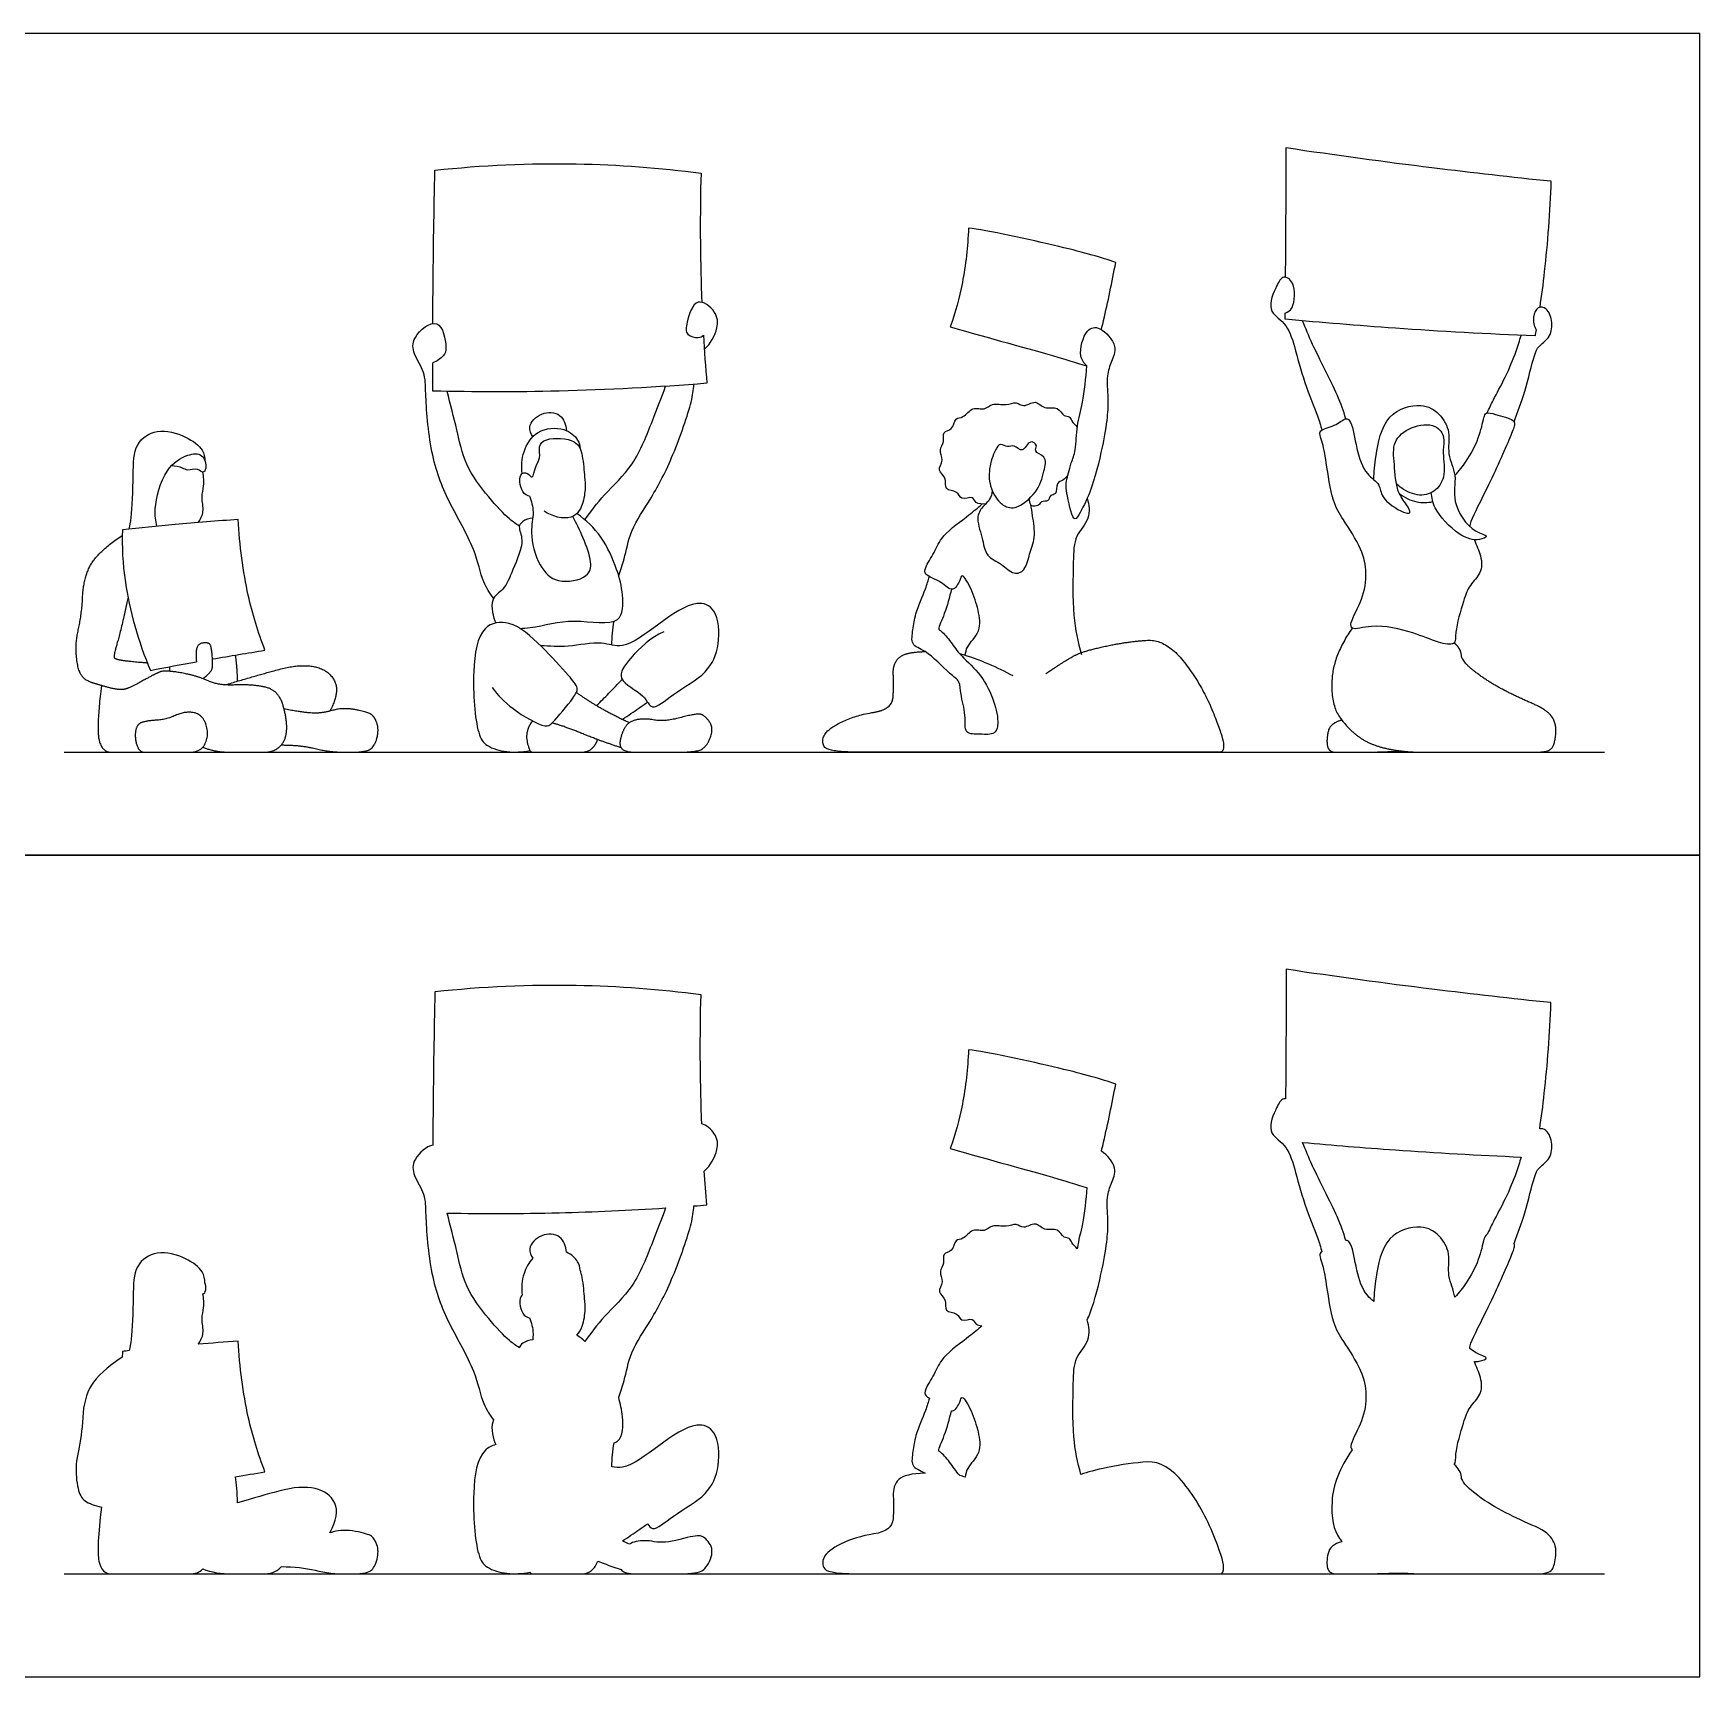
# Model space of a CAD drawing. Header units: millimetres. Extents: x 11.2 to 50.9, y -0.3 to 14.1.
# Drawn here: x 43.83 to 48.776, y 4.306 to 9.183 of the extents above; entities that cross this region are included whole.
import ezdxf

# ---------------------------------------------------------------- set-up
doc = ezdxf.new("R2010")
doc.units = ezdxf.units.MM
for name, color, linetype, true_color in [('AG-DIAGRAM', 7, 'Continuous', 0xfecc66), ('AG-OUTLINE', 7, 'Continuous', 0x8000ff), ('AG-PEOPLE', 7, 'Continuous', 0x66ccff), ('X-VPRT', 6, 'Continuous', 0xff00ff)]:
    doc.layers.add(name, color=color, linetype=linetype, true_color=true_color)

msp = doc.modelspace()

# ---------------------------------------------------------------- linework, layer by layer
at = {"layer": 'AG-DIAGRAM'}
for points in [[(43.9212, 7.0491), (48.4932, 7.0491)], [(43.9212, 4.6107), (48.4932, 4.6107)]]:
    msp.add_lwpolyline(points, dxfattribs=at)
at = {"layer": 'AG-OUTLINE'}
for points, knots in [([(47.5469, 6.0203), (47.5472, 6.0563), (47.5482, 6.1776), (47.5488, 6.3136), (47.5491, 6.4051), (47.6929, 6.3836), (47.9813, 6.3446), (48.2168, 6.3183), (48.3346, 6.3061), (48.3317, 6.2164), (48.3205, 6.0747), (48.3062, 5.9653), (48.3012, 5.9315), (48.3072, 5.933), (48.3261, 5.9282), (48.3422, 5.8851), (48.3316, 5.8385), (48.2959, 5.8164), (48.2835, 5.7866), (48.2578, 5.677), (48.2367, 5.6216), (48.225, 5.5918), (48.2263, 5.5896), (48.2272, 5.5806), (48.2136, 5.5449), (48.1525, 5.4061), (48.0984, 5.3049), (48.0939, 5.2852), (48.0942, 5.2802), (48.0994, 5.2753), (48.1205, 5.2591), (48.1553, 5.2547), (48.1285, 5.2415), (48.1123, 5.2411), (48.1072, 5.2415), (48.1136, 5.226), (48.1307, 5.1854), (48.1302, 5.1427), (48.0909, 5.1064), (48.0749, 5.0595), (48.0493, 4.9734), (48.0521, 4.9413), (48.0473, 4.9356), (48.0606, 4.9244), (48.0677, 4.9123), (48.0696, 4.8863), (48.0828, 4.87), (48.1338, 4.8307), (48.161, 4.8133), (48.2187, 4.7828), (48.2481, 4.7688), (48.3083, 4.7432), (48.328, 4.7299), (48.3468, 4.7018), (48.3508, 4.6852), (48.3476, 4.6467), (48.3438, 4.6326), (48.332, 4.6151), (48.3135, 4.6107), (48.2514, 4.6107), (48.2015, 4.6107), (48.0639, 4.6107), (48.0076, 4.6107), (47.9385, 4.6107), (47.9149, 4.6119), (47.893, 4.6144), (47.8369, 4.6119), (47.7948, 4.6107), (47.7382, 4.6107), (47.7161, 4.6107), (47.6841, 4.6107), (47.6747, 4.6163), (47.6688, 4.6385), (47.6693, 4.6531), (47.6768, 4.6892), (47.6906, 4.7008), (47.7145, 4.7059), (47.7118, 4.7093), (47.7092, 4.7128), (47.6895, 4.7409), (47.6822, 4.7775), (47.6873, 4.8747), (47.7073, 4.9258), (47.7448, 4.9793), (47.7406, 4.982), (47.739, 5.0019), (47.7788, 5.0656), (47.7894, 5.1436), (47.7746, 5.2151), (47.7177, 5.302), (47.6836, 5.3556), (47.6688, 5.469), (47.657, 5.5307), (47.6465, 5.5558), (47.6503, 5.5636), (47.6546, 5.5665), (47.6506, 5.5809), (47.6429, 5.6109), (47.6005, 5.7092), (47.5751, 5.8126), (47.5503, 5.8867), (47.4877, 5.9201), (47.5189, 5.9936), (47.534, 6.0206), (47.5451, 6.0206), (47.5469, 6.0203)], [2.92314, 2.92314, 2.92314, 2.92314, 3.36895, 4.406298, 4.406298, 4.406298, 5.714236, 6.894533, 6.894533, 6.894533, 7.922044, 8.395171, 8.395171, 8.395171, 8.635482, 9.052851, 9.477078, 9.860117, 10.208891, 10.86224, 11.475829, 11.475829, 11.475829, 11.613807, 11.985886, 12.779228, 13.466408, 13.667173, 13.667173, 13.667173, 13.798486, 14.173413, 14.472927, 14.604744, 14.604744, 14.604744, 14.933312, 15.374506, 15.805472, 16.254991, 16.863285, 17.191365, 17.191365, 17.191365, 17.569229, 17.569229, 17.947093, 17.947093, 18.324956, 18.324956, 18.70282, 18.70282, 19.080684, 19.080684, 19.458548, 19.458548, 19.836411, 19.836411, 20.214275, 20.214275, 20.592139, 20.592139, 20.970002, 20.970002, 21.18942, 21.18942, 21.18942, 21.458585, 21.458585, 21.72775, 21.72775, 21.996915, 21.996915, 22.266079, 22.266079, 22.535244, 22.535244, 22.535244, 22.590838, 22.590838, 22.968702, 22.968702, 23.346565, 23.346565, 23.346565, 23.597151, 24.139872, 24.696051, 25.229486, 25.85584, 26.365326, 27.03051, 27.534615, 27.837366, 28.052256, 28.052256, 28.052256, 28.471263, 29.113528, 29.775084, 30.317614, 30.791794, 31.315282, 31.677529, 31.74912, 31.74912, 31.74912, 31.74912]), ([(45.0159, 5.8833), (45.016, 5.9166), (45.017, 6.0607), (45.0194, 6.2204), (45.0221, 6.3381), (45.1611, 6.3532), (45.4413, 6.365), (45.689, 6.3453), (45.8119, 6.329), (45.8084, 6.2092), (45.8095, 6.071), (45.8138, 5.954), (45.8141, 5.9465), (45.8276, 5.9436), (45.86, 5.9145), (45.865, 5.8694), (45.8403, 5.8223), (45.8216, 5.8062), (45.8239, 5.7729), (45.8264, 5.7398), (45.8293, 5.7058), (45.8166, 5.7048), (45.8038, 5.7038), (45.791, 5.7028), (45.7889, 5.6851), (45.7858, 5.6483), (45.7301, 5.4882), (45.6684, 5.3678), (45.6007, 5.2728), (45.5862, 5.1855), (45.5732, 5.1517), (45.5675, 5.135), (45.573, 5.116), (45.5811, 5.0747), (45.5819, 5.0138), (45.5578, 5.0013), (45.5541, 4.9999), (45.5519, 4.988), (45.5486, 4.9638), (45.5474, 4.9407), (45.5474, 4.9291), (45.5577, 4.9271), (45.5955, 4.9222), (45.6861, 4.9926), (45.7934, 5.0666), (45.862, 5.0368), (45.8708, 4.9283), (45.8321, 4.8408), (45.7332, 4.79), (45.6716, 4.7344), (45.658, 4.7526), (45.653, 4.7596), (45.6444, 4.7535), (45.6272, 4.7413), (45.595, 4.7194), (45.5788, 4.7087), (45.5856, 4.7054), (45.5925, 4.7022), (45.5996, 4.699), (45.6052, 4.7026), (45.6118, 4.7053), (45.6358, 4.7104), (45.6536, 4.7102), (45.6923, 4.7025), (45.7177, 4.7048), (45.7805, 4.7214), (45.8006, 4.725), (45.8178, 4.7226), (45.8269, 4.7154), (45.846, 4.6889), (45.847, 4.673), (45.8322, 4.6358), (45.823, 4.6239), (45.8011, 4.6134), (45.7741, 4.6107), (45.731, 4.6107), (45.688, 4.6107), (45.6538, 4.6107), (45.603, 4.6107), (45.5867, 4.6135), (45.5776, 4.6205), (45.5761, 4.6221), (45.5749, 4.624), (45.55, 4.6323), (45.5267, 4.6404), (45.5052, 4.6483), (45.5011, 4.6372), (45.4951, 4.6282), (45.4795, 4.6142), (45.4672, 4.6107), (45.4337, 4.6107), (45.4078, 4.6107), (45.338, 4.6107), (45.3174, 4.6107), (45.3087, 4.6107), (45.3063, 4.6125), (45.3041, 4.6161), (45.2799, 4.6112), (45.2379, 4.6091), (45.1736, 4.6267), (45.1433, 4.6715), (45.1302, 4.849), (45.15, 4.9706), (45.1907, 4.9919), (45.2025, 4.9945), (45.1947, 5.01), (45.1867, 5.0464), (45.1953, 5.0658), (45.1963, 5.0677), (45.1853, 5.0833), (45.1612, 5.1167), (45.1426, 5.2195), (45.0587, 5.3549), (45.0066, 5.4956), (44.9934, 5.6727), (44.9947, 5.7361), (44.9576, 5.7926), (44.9522, 5.8396), (44.9974, 5.8804), (45.0159, 5.8833)], [12.326934, 12.326934, 12.326934, 12.326934, 12.674858, 13.813764, 13.813764, 13.813764, 15.054698, 16.223039, 16.223039, 16.223039, 17.371981, 17.452676, 17.452676, 17.452676, 17.809031, 18.228185, 18.749622, 18.749622, 18.749622, 19.131906, 19.131906, 19.131906, 19.242781, 19.242781, 19.242781, 19.685835, 20.462548, 21.190565, 21.837485, 22.396252, 22.836463, 22.836463, 22.836463, 23.244141, 23.76244, 23.844622, 23.844622, 23.844622, 24.210957, 24.567908, 24.567908, 24.567908, 24.814147, 25.492006, 26.177746, 26.626782, 27.226448, 27.808585, 28.46018, 28.97244, 29.197341, 29.197341, 29.197341, 29.53799, 30.001177, 30.001177, 30.001177, 30.077667, 30.077667, 30.077667, 30.198666, 30.198666, 30.449473, 30.449473, 30.700279, 30.700279, 30.951086, 30.951086, 31.201893, 31.201893, 31.452699, 31.452699, 31.703506, 31.703506, 31.954312, 31.954312, 31.954312, 32.205119, 32.205119, 32.455926, 32.455926, 32.519456, 32.519456, 32.519456, 32.746226, 32.746226, 32.746226, 32.944848, 32.944848, 33.143469, 33.143469, 33.342091, 33.342091, 33.540713, 33.540713, 33.622448, 33.622448, 33.622448, 34.11574, 34.583773, 34.995669, 35.808712, 36.506114, 36.756921, 36.756921, 36.756921, 37.245051, 37.303528, 37.303528, 37.303528, 37.761948, 38.370074, 39.131315, 39.893794, 40.6899, 41.170056, 41.646396, 42.069253, 42.498053, 42.498053, 42.498053, 42.498053]), ([(46.9566, 5.7572), (46.9251, 5.7672), (46.8535, 5.7896), (46.6053, 5.8577), (46.5515, 5.8732), (46.5666, 5.9161), (46.5914, 6.0039), (46.6042, 6.112), (46.6057, 6.1661), (46.658, 6.1609), (46.9093, 6.1056), (46.9988, 6.0796), (47.0427, 6.0643), (47.0321, 6.0067), (47.0173, 5.9363), (47.0026, 5.8741), (47.0004, 5.8652), (47.0177, 5.8551), (47.0504, 5.8142), (47.0294, 5.7701), (47.0145, 5.7279), (47.0206, 5.6622), (47.0185, 5.6031), (47.0036, 5.5148), (46.9793, 5.4146), (46.9612, 5.3711), (46.9584, 5.3646), (46.9636, 5.3456), (46.9697, 5.3019), (46.9182, 5.2526), (46.9172, 5.1731), (46.9127, 5.0166), (46.9298, 4.9422), (46.9396, 4.906), (46.9579, 4.9127), (46.984, 4.9195), (47.061, 4.9356), (47.1007, 4.9411), (47.1737, 4.9453), (47.2095, 4.9242), (47.2796, 4.8359), (47.3081, 4.7871), (47.352, 4.6801), (47.363, 4.6462), (47.363, 4.6178), (47.3597, 4.6107), (47.3467, 4.6107), (47.3174, 4.6107), (47.2133, 4.6107), (47.1156, 4.6107), (46.8288, 4.6107), (46.6988, 4.6107), (46.4657, 4.6107), (46.3712, 4.6107), (46.2262, 4.6107), (46.1864, 4.6157), (46.1719, 4.6357), (46.1712, 4.6471), (46.1828, 4.6728), (46.1998, 4.6862), (46.2562, 4.7141), (46.2884, 4.7238), (46.3609, 4.7351), (46.38, 4.7499), (46.3838, 4.798), (46.3841, 4.8204), (46.3812, 4.8621), (46.3865, 4.8785), (46.4109, 4.9026), (46.437, 4.9089), (46.4771, 4.9096), (46.4611, 4.9197), (46.4327, 4.9262), (46.4419, 4.9779), (46.4464, 5.0211), (46.4792, 5.0959), (46.4861, 5.12), (46.49, 5.1323), (46.4858, 5.1346), (46.4753, 5.1417), (46.4766, 5.1612), (46.507, 5.2056), (46.5255, 5.2567), (46.6095, 5.3145), (46.6329, 5.3365), (46.6457, 5.3474), (46.6393, 5.3476), (46.6248, 5.3511), (46.6204, 5.3735), (46.5812, 5.3561), (46.5754, 5.3885), (46.5307, 5.3867), (46.5447, 5.4259), (46.5096, 5.446), (46.535, 5.4777), (46.5153, 5.5086), (46.5372, 5.5313), (46.5258, 5.564), (46.5606, 5.5654), (46.5644, 5.6054), (46.5924, 5.6014), (46.6161, 5.639), (46.6544, 5.6235), (46.675, 5.65), (46.7179, 5.6373), (46.7474, 5.654), (46.7696, 5.6315), (46.8052, 5.6598), (46.8299, 5.626), (46.8722, 5.6395), (46.8863, 5.6063), (46.9069, 5.6093), (46.911, 5.5932), (46.9226, 5.5816), (46.9286, 5.5758), (46.9287, 5.5766), (46.9319, 5.6015), (46.9472, 5.6493), (46.9545, 5.7212), (46.9566, 5.7572)], [-9.506548, -9.506548, -9.506548, -9.506548, -8.890376, -8.038272, -8.038272, -8.038272, -7.270271, -6.432186, -6.432186, -6.432186, -5.60641, -4.829979, -4.829979, -4.829979, -3.958286, -3.810796, -3.810796, -3.810796, -3.321862, -2.888319, -2.458589, -1.943312, -1.449027, -0.837927, -0.087119, 0.053396, 0.053396, 0.053396, 0.559132, 1.080042, 1.657635, 2.483745, 3.16836, 3.16836, 3.16836, 3.612785, 3.612785, 4.174464, 4.174464, 4.736143, 4.736143, 5.297822, 5.297822, 5.859501, 5.859501, 6.42118, 6.42118, 6.982858, 6.982858, 7.544537, 7.544537, 8.106216, 8.106216, 8.667895, 8.667895, 9.229574, 9.229574, 9.791253, 9.791253, 10.352932, 10.352932, 10.914611, 10.914611, 11.476289, 11.476289, 12.037968, 12.037968, 12.599647, 12.599647, 13.161326, 13.161326, 13.161326, 13.592524, 14.015802, 14.471377, 15.05542, 15.46477, 15.46477, 15.46477, 15.606778, 15.895628, 16.367136, 16.86313, 17.511687, 17.977984, 17.977984, 17.977984, 18.196263, 18.478748, 18.840091, 19.160218, 19.531643, 19.885089, 20.247773, 20.613192, 20.97694, 21.320273, 21.653067, 21.978641, 22.347402, 22.653052, 23.057017, 23.436142, 23.779905, 24.200485, 24.561225, 24.88401, 25.270567, 25.647275, 26.04583, 26.398416, 26.658953, 26.902232, 27.232239, 27.232239, 27.232239, 27.250986, 27.801975, 28.472327, 28.472327, 28.472327, 28.472327]), ([(47.8091, 5.4192), (47.809, 5.4433), (47.8141, 5.4895), (47.8381, 5.6192), (47.9488, 5.6508), (48.0061, 5.6179), (48.0387, 5.5604), (48.0236, 5.4947), (48.0465, 5.4541), (48.0492, 5.4323), (48.0617, 5.4456), (48.0851, 5.4741), (48.1218, 5.5399), (48.1343, 5.6014), (48.1397, 5.6162), (48.1445, 5.6178), (48.1451, 5.6179), (48.1512, 5.6308), (48.1634, 5.6575), (48.2005, 5.7237), (48.232, 5.8001), (48.2416, 5.8322), (48.2459, 5.848), (48.1204, 5.8535), (47.8822, 5.8673), (47.688, 5.8831), (47.5976, 5.8912), (47.6071, 5.8676), (47.6239, 5.8227), (47.704, 5.6703), (47.7181, 5.6246), (47.7262, 5.6006), (47.7317, 5.6011), (47.7461, 5.5884), (47.7558, 5.5098), (47.7781, 5.445), (47.8028, 5.4247), (47.8091, 5.4192)], [0, 0, 0, 0, 0.532129, 1.220739, 1.840013, 2.328584, 2.815519, 3.315397, 3.823998, 3.823998, 3.823998, 4.286511, 4.836611, 5.332299, 5.579047, 5.612277, 5.612277, 5.612277, 6.021154, 6.568655, 7.140217, 7.579558, 7.579558, 7.579558, 8.727485, 9.681568, 9.681568, 9.681568, 10.228724, 11.035066, 11.580358, 11.580358, 11.580358, 11.844683, 12.400823, 12.965011, 13.189679, 13.189679, 13.189679, 13.189679]), ([(45.3128, 5.5474), (45.3073, 5.5559), (45.2944, 5.578), (45.3362, 5.6236), (45.3994, 5.6194), (45.4109, 5.5819), (45.4125, 5.5656), (45.4279, 5.5589), (45.4491, 5.5385), (45.4522, 5.5208), (45.453, 5.512), (45.4559, 5.5055), (45.4622, 5.4793), (45.4663, 5.4277), (45.4692, 5.3963), (45.4639, 5.3516), (45.4507, 5.3263), (45.4437, 5.3192), (45.4519, 5.3133), (45.4598, 5.3071), (45.4674, 5.3006), (45.486, 5.3258), (45.5227, 5.378), (45.617, 5.4611), (45.6671, 5.5953), (45.6947, 5.6624), (45.7066, 5.6969), (45.5997, 5.69), (45.3705, 5.6799), (45.1685, 5.6797), (45.0587, 5.6818), (45.0674, 5.6435), (45.0886, 5.568), (45.1094, 5.4628), (45.1777, 5.3696), (45.2412, 5.3025), (45.2628, 5.2886), (45.2728, 5.282), (45.274, 5.2873), (45.2834, 5.2975), (45.302, 5.3054), (45.3123, 5.3056), (45.313, 5.3118), (45.3148, 5.3343), (45.3084, 5.3558), (45.303, 5.3712), (45.2973, 5.372), (45.2804, 5.3763), (45.2689, 5.4255), (45.2793, 5.437), (45.281, 5.4381), (45.278, 5.4595), (45.2809, 5.4976), (45.3004, 5.5349), (45.3128, 5.5474)], [0, 0, 0, 0, 0.333814, 0.771595, 1.214641, 1.638982, 1.638982, 1.638982, 2.01336, 2.325329, 2.325329, 2.325329, 2.512347, 2.991178, 3.336902, 3.768524, 4.021827, 4.021827, 4.021827, 4.204892, 4.204892, 4.204892, 4.791925, 5.466016, 6.185552, 6.819429, 6.819429, 6.819429, 7.736131, 8.774855, 8.774855, 8.774855, 9.432266, 10.056585, 10.711576, 11.286158, 11.650069, 11.650069, 11.650069, 11.877545, 12.215519, 12.215519, 12.215519, 12.366499, 12.789561, 12.789561, 12.789561, 13.007516, 13.457531, 13.531699, 13.531699, 13.531699, 14.018839, 14.389632, 14.389632, 14.389632, 14.389632]), ([(44.1148, 5.2734), (44.117, 5.2847), (44.1223, 5.3077), (44.1276, 5.434), (44.1264, 5.5271), (44.1975, 5.5742), (44.2827, 5.5517), (44.3361, 5.5111), (44.3389, 5.4859), (44.3395, 5.4749), (44.3418, 5.468), (44.3435, 5.4516), (44.3375, 5.442), (44.3337, 5.4418), (44.3357, 5.4285), (44.3382, 5.4011), (44.3274, 5.3682), (44.3389, 5.3247), (44.3264, 5.3024), (44.3197, 5.2924), (44.359, 5.2957), (44.3992, 5.2988), (44.4384, 5.3016), (44.4415, 5.2262), (44.4628, 5.0761), (44.4973, 4.9668), (44.5176, 4.9135), (44.4882, 4.9089), (44.4593, 4.9042), (44.4301, 4.8993), (44.4336, 4.8786), (44.4357, 4.8528), (44.4365, 4.8219), (44.4833, 4.8357), (44.524, 4.8472), (44.6025, 4.8683), (44.6385, 4.8708), (44.6951, 4.8576), (44.7144, 4.8432), (44.7349, 4.7986), (44.7301, 4.7693), (44.7103, 4.7328), (44.7137, 4.7336), (44.717, 4.7346), (44.7397, 4.7411), (44.7616, 4.7416), (44.8109, 4.7325), (44.8266, 4.7277), (44.8404, 4.7174), (44.8459, 4.7089), (44.8541, 4.6848), (44.8543, 4.6707), (44.8466, 4.6381), (44.8403, 4.6267), (44.8224, 4.6139), (44.8, 4.6107), (44.7284, 4.6107), (44.696, 4.6144), (44.6379, 4.6289), (44.6043, 4.6325), (44.5662, 4.6324), (44.5653, 4.6314), (44.5645, 4.6305), (44.5514, 4.617), (44.5333, 4.6107), (44.4851, 4.6107), (44.4559, 4.6107), (44.3875, 4.6107), (44.358, 4.6158), (44.3331, 4.6258), (44.324, 4.6158), (44.3104, 4.6107), (44.2922, 4.6107), (44.2676, 4.6107), (44.2424, 4.6107), (44.1911, 4.6107), (44.1725, 4.6107), (44.1601, 4.6107), (44.1594, 4.6107), (44.1587, 4.6108), (44.1156, 4.6107), (44.0839, 4.6107), (44.0429, 4.6107), (44.03, 4.6235), (44.0198, 4.6746), (44.0223, 4.7278), (44.0324, 4.8087), (44.0226, 4.8115), (44.0133, 4.8144), (43.9882, 4.8225), (43.977, 4.831), (43.9644, 4.8545), (43.9601, 4.8728), (43.9556, 4.9224), (43.9577, 4.9487), (43.9705, 5.0044), (43.9747, 5.0373), (43.9786, 5.1134), (43.9873, 5.1451), (44.0182, 5.1961), (44.0487, 5.224), (44.0942, 5.2545), (44.0943, 5.26), (44.0944, 5.2656), (44.0945, 5.2713), (44.1013, 5.272), (44.1081, 5.2727), (44.1148, 5.2734)], [0, 0, 0, 0, 0.403521, 1.171838, 1.83319, 2.407394, 3.043364, 3.589444, 3.98413, 3.98413, 3.98413, 4.207976, 4.469343, 4.469343, 4.469343, 4.905823, 5.308029, 5.755073, 6.167068, 6.167068, 6.167068, 6.759005, 6.759005, 6.759005, 7.792955, 8.692796, 8.692796, 8.692796, 9.171935, 9.171935, 9.171935, 9.539933, 9.539933, 9.539933, 9.969071, 9.969071, 10.509311, 10.509311, 11.049552, 11.049552, 11.589793, 11.589793, 11.589793, 11.644921, 11.644921, 11.954678, 11.954678, 12.264435, 12.264435, 12.574192, 12.574192, 12.883949, 12.883949, 13.193706, 13.193706, 13.503463, 13.503463, 13.81322, 13.81322, 14.122977, 14.122977, 14.122977, 14.149953, 14.149953, 14.506932, 14.506932, 14.863912, 14.863912, 15.220891, 15.220891, 15.220891, 15.434276, 15.434276, 15.434276, 15.722342, 15.722342, 16.010408, 16.010408, 16.028379, 16.028379, 16.028379, 16.538075, 16.538075, 17.056176, 17.056176, 17.574276, 17.574276, 17.574276, 17.77069, 17.77069, 18.127669, 18.127669, 18.484648, 18.484648, 18.841628, 18.841628, 19.198607, 19.198607, 19.555586, 19.555586, 19.912566, 19.912566, 19.912566, 20.006115, 20.006115, 20.006115, 20.118508, 20.118508, 20.118508, 20.118508]), ([(46.5556, 5.0949), (46.5493, 5.0704), (46.5387, 5.0273), (46.5133, 4.9759), (46.524, 4.9724), (46.5536, 4.941), (46.5678, 4.9167), (46.5798, 4.9031), (46.5852, 4.9015), (46.5907, 4.8999), (46.5961, 4.8981), (46.5977, 4.9069), (46.5992, 4.9264), (46.6462, 4.9696), (46.6348, 5.0345), (46.6184, 5.0891), (46.5864, 5.1458), (46.5809, 5.119), (46.5664, 5.0951), (46.5565, 5.0948), (46.5556, 5.0949)], [0, 0, 0, 0, 0.573028, 1.029625, 1.20062, 1.61644, 2.080393, 2.080393, 2.080393, 2.197081, 2.197081, 2.197081, 2.538093, 3.036033, 3.547998, 4.081719, 4.534689, 4.79394, 5.175245, 5.214036, 5.214036, 5.214036, 5.214036])]:
    msp.add_open_spline(points, degree=3, knots=knots, dxfattribs=at)
at = {"layer": 'AG-PEOPLE'}
for points, knots in [([(47.5469, 8.4587), (47.5472, 8.4947), (47.5482, 8.616), (47.5488, 8.752), (47.5491, 8.8435), (47.6929, 8.822), (47.9813, 8.783), (48.2168, 8.7567), (48.3346, 8.7445), (48.3317, 8.6548), (48.3205, 8.5131), (48.3062, 8.4037), (48.3012, 8.3699)], [2.92314, 2.92314, 2.92314, 2.92314, 3.36895, 4.406298, 4.406298, 4.406298, 5.714236, 6.894533, 6.894533, 6.894533, 7.922044, 8.395171, 8.395171, 8.395171, 8.395171]), ([(45.0159, 8.3217), (45.016, 8.355), (45.017, 8.4991), (45.0194, 8.6588), (45.0221, 8.7765), (45.1611, 8.7916), (45.4413, 8.8034), (45.689, 8.7837), (45.8119, 8.7674), (45.8084, 8.6476), (45.8095, 8.5094), (45.8138, 8.3924), (45.8141, 8.3849)], [12.326934, 12.326934, 12.326934, 12.326934, 12.674858, 13.813764, 13.813764, 13.813764, 15.054698, 16.223039, 16.223039, 16.223039, 17.371981, 17.452676, 17.452676, 17.452676, 17.452676]), ([(47.0004, 8.3036), (47.0026, 8.3125), (47.0173, 8.3747), (47.0321, 8.4451), (47.0427, 8.5027), (46.9988, 8.518), (46.9093, 8.544), (46.658, 8.5993), (46.6057, 8.6045), (46.6042, 8.5504), (46.5914, 8.4423), (46.5666, 8.3545), (46.5515, 8.3116), (46.6053, 8.2961), (46.8535, 8.228), (46.9251, 8.2056), (46.9566, 8.1956)], [3.810796, 3.810796, 3.810796, 3.810796, 3.958286, 4.829979, 4.829979, 4.829979, 5.60641, 6.432186, 6.432186, 6.432186, 7.270271, 8.038272, 8.038272, 8.038272, 8.890376, 9.506548, 9.506548, 9.506548, 9.506548]), ([(47.546, 8.3518), (47.5536, 8.3561), (47.5732, 8.3634), (47.5779, 8.4445), (47.5384, 8.4668), (47.5189, 8.432), (47.4877, 8.3585), (47.5503, 8.3251), (47.5751, 8.251), (47.6005, 8.1476), (47.6429, 8.0493), (47.6506, 8.0193), (47.6546, 8.0049)], [0, 0, 0, 0, 0.320826, 0.85285, 1.202649, 1.564896, 2.088384, 2.562564, 3.105094, 3.76665, 4.408915, 4.827922, 4.827922, 4.827922, 4.827922]), ([(45.8216, 8.2446), (45.8403, 8.2607), (45.865, 8.3078), (45.8597, 8.3562), (45.796, 8.408), (45.7686, 8.3256), (45.7648, 8.286), (45.8043, 8.2765), (45.8143, 8.2834), (45.8189, 8.2867)], [0, 0, 0, 0, 0.521437, 0.94059, 1.392898, 1.889725, 2.255793, 2.59654, 2.846972, 2.846972, 2.846972, 2.846972]), ([(48.225, 8.0302), (48.2367, 8.06), (48.2578, 8.1154), (48.2835, 8.225), (48.2959, 8.2548), (48.3316, 8.2769), (48.3422, 8.3235), (48.3252, 8.369), (48.2932, 8.3736), (48.2787, 8.3392), (48.2844, 8.3137), (48.2905, 8.3024)], [0, 0, 0, 0, 0.613589, 1.266938, 1.615712, 1.998751, 2.422978, 2.840347, 3.14165, 3.491816, 3.880655, 3.880655, 3.880655, 3.880655]), ([(45.1963, 7.5061), (45.1853, 7.5217), (45.1612, 7.5551), (45.1426, 7.6579), (45.0587, 7.7933), (45.0066, 7.934), (44.9934, 8.1111), (44.9947, 8.1745), (44.9576, 8.231), (44.9518, 8.2814), (45.0392, 8.3539), (45.0585, 8.2491), (45.0502, 8.2255), (45.0277, 8.2085), (45.0157, 8.2051)], [0, 0, 0, 0, 0.45842, 1.066546, 1.827788, 2.590266, 3.386372, 3.866528, 4.342868, 4.765726, 5.290878, 5.812029, 6.128613, 6.499001, 6.499001, 6.499001, 6.499001]), ([(46.8968, 7.854), (46.8953, 7.8471), (46.8931, 7.8362), (46.9169, 7.7258), (46.9375, 7.7613), (46.9724, 7.825), (47.0036, 7.9532), (47.0185, 8.0415), (47.0206, 8.1006), (47.0145, 8.1663), (47.0294, 8.2085), (47.0511, 8.2541), (46.9995, 8.3151), (46.9507, 8.3077), (46.9305, 8.2225), (46.949, 8.2044), (46.9566, 8.1956), (46.9545, 8.1596), (46.9472, 8.0877), (46.9256, 8.0199), (46.9262, 7.9469), (46.9101, 7.9075), (46.9019, 7.8779), (46.8983, 7.861), (46.8968, 7.854)], [2.664064, 2.664064, 2.664064, 2.664064, 3.066992, 3.46992, 3.738826, 4.299362, 5.050171, 5.66127, 6.155555, 6.670833, 7.100563, 7.534106, 8.066908, 8.461548, 9.021965, 9.402343, 9.402343, 9.402343, 10.072695, 10.623684, 11.161761, 11.581587, 11.984515, 12.387443, 12.387443, 12.387443, 12.387443]), ([(48.2905, 8.3024), (48.2895, 8.2965), (48.2885, 8.2906), (48.2874, 8.2846), (48.1493, 8.2902), (47.8733, 8.3059), (47.6549, 8.3242), (47.5458, 8.3344), (47.5459, 8.3402), (47.5459, 8.346), (47.546, 8.3518)], [8.710463, 8.710463, 8.710463, 8.710463, 8.792465, 8.792465, 8.792465, 10.067453, 11.202536, 11.202536, 11.202536, 11.273741, 11.273741, 11.273741, 11.273741]), ([(47.7262, 8.039), (47.7181, 8.063), (47.704, 8.1087), (47.6239, 8.2611), (47.6071, 8.306), (47.5976, 8.3296)], [0, 0, 0, 0, 0.545293, 1.351635, 1.89879, 1.89879, 1.89879, 1.89879]), ([(45.8189, 8.2867), (45.8217, 8.2389), (45.8252, 8.1926), (45.8293, 8.1442), (45.6834, 8.1324), (45.3908, 8.1175), (45.1408, 8.1181), (45.0159, 8.1211), (45.0157, 8.1493), (45.0157, 8.1773), (45.0157, 8.2051)], [8.635536, 8.635536, 8.635536, 8.635536, 9.178437, 9.178437, 9.178437, 10.448277, 11.621545, 11.621545, 11.621545, 11.916809, 11.916809, 11.916809, 11.916809]), ([(48.1451, 8.0563), (48.1512, 8.0692), (48.1634, 8.0959), (48.2005, 8.1621), (48.232, 8.2385), (48.2416, 8.2706), (48.2459, 8.2864)], [0, 0, 0, 0, 0.408877, 0.956378, 1.527941, 1.967281, 1.967281, 1.967281, 1.967281]), ([(45.2728, 7.7204), (45.2628, 7.727), (45.2412, 7.7409), (45.1777, 7.808), (45.1094, 7.9012), (45.0886, 8.0064), (45.0674, 8.0819), (45.0587, 8.1202)], [0, 0, 0, 0, 0.363911, 0.938492, 1.593484, 2.217803, 2.875214, 2.875214, 2.875214, 2.875214]), ([(45.4674, 7.739), (45.486, 7.7642), (45.5227, 7.8164), (45.617, 7.8995), (45.6671, 8.0337), (45.6947, 8.1008), (45.7066, 8.1353)], [0, 0, 0, 0, 0.587034, 1.261125, 1.98066, 2.614537, 2.614537, 2.614537, 2.614537]), ([(45.5675, 7.5734), (45.5732, 7.5901), (45.5862, 7.6239), (45.6007, 7.7112), (45.6684, 7.8062), (45.7301, 7.9266), (45.7858, 8.0867), (45.7889, 8.1235), (45.791, 8.1412)], [0, 0, 0, 0, 0.440211, 0.998978, 1.645898, 2.373915, 3.150628, 3.593682, 3.593682, 3.593682, 3.593682]), ([(46.6573, 7.7865), (46.6479, 7.7849), (46.6255, 7.786), (46.6204, 7.8119), (46.5812, 7.7945), (46.5754, 7.8269), (46.5307, 7.8251), (46.5447, 7.8643), (46.5096, 7.8844), (46.535, 7.9161), (46.5153, 7.947), (46.5372, 7.9697), (46.5258, 8.0024), (46.5606, 8.0038), (46.5644, 8.0438), (46.5924, 8.0398), (46.6161, 8.0774), (46.6544, 8.0619), (46.675, 8.0884), (46.7179, 8.0757), (46.7474, 8.0924), (46.7696, 8.0699), (46.8052, 8.0982), (46.8299, 8.0644), (46.8722, 8.0779), (46.8863, 8.0447), (46.9069, 8.0477), (46.911, 8.0316), (46.9226, 8.02), (46.9286, 8.0142)], [0, 0, 0, 0, 0.352317, 0.634801, 0.996145, 1.316272, 1.687696, 2.041143, 2.403827, 2.769246, 3.132994, 3.476327, 3.809121, 4.134695, 4.503456, 4.809106, 5.213071, 5.592196, 5.935959, 6.356539, 6.717279, 7.040064, 7.426621, 7.803329, 8.201884, 8.55447, 8.815007, 9.058286, 9.388293, 9.388293, 9.388293, 9.388293]), ([(47.8091, 7.8576), (47.809, 7.8817), (47.8141, 7.9279), (47.8381, 8.0576), (47.9488, 8.0892), (48.0061, 8.0563), (48.0387, 7.9988), (48.0236, 7.9331), (48.059, 7.8704), (48.0357, 7.7929), (48.0983, 7.7002), (48.1553, 7.6931), (48.1165, 7.674), (48.0571, 7.6908), (47.9841, 7.7714), (47.9812, 7.8043), (47.9795, 7.8199)], [0, 0, 0, 0, 0.532129, 1.220739, 1.840013, 2.328584, 2.815519, 3.315397, 3.823998, 4.372845, 5.01804, 5.392967, 5.692481, 6.187604, 6.826916, 7.256506, 7.256506, 7.256506, 7.256506]), ([(45.281, 7.8765), (45.278, 7.8979), (45.2813, 7.9422), (45.3211, 8.0085), (45.4066, 8.0167), (45.4488, 7.9784), (45.4522, 7.9592), (45.453, 7.9504)], [0, 0, 0, 0, 0.48714, 0.997297, 1.528925, 1.962198, 2.274167, 2.274167, 2.274167, 2.274167]), ([(45.3128, 7.9858), (45.3073, 7.9943), (45.2944, 8.0164), (45.3362, 8.062), (45.3994, 8.0578), (45.4109, 8.0203), (45.4125, 8.004)], [0, 0, 0, 0, 0.333814, 0.771595, 1.214641, 1.638982, 1.638982, 1.638982, 1.638982]), ([(48.1072, 7.6799), (48.1136, 7.6644), (48.1307, 7.6238), (48.1302, 7.5811), (48.0909, 7.5448), (48.0749, 7.4979), (48.0486, 7.4096), (48.0539, 7.3634), (47.994, 7.3759), (47.9258, 7.4061), (47.8089, 7.4331), (47.7418, 7.4081), (47.7386, 7.4396), (47.7788, 7.504), (47.7894, 7.582), (47.7746, 7.6535), (47.7177, 7.7404), (47.6836, 7.794), (47.6688, 7.9074), (47.657, 7.9691), (47.6465, 7.9942), (47.6534, 8.0085), (47.6988, 8.0181), (47.7254, 8.0451), (47.7461, 8.0268), (47.7558, 7.9482), (47.7816, 7.8734), (47.83, 7.846), (47.8274, 7.8028), (47.8917, 7.7605), (47.9226, 7.7555), (47.9046, 7.7881), (47.8748, 7.8225), (47.8708, 7.9035), (47.8621, 7.9728), (47.9177, 8.0176), (47.9929, 8.0276), (48.0221, 7.9828), (48.0103, 7.9455), (48.0243, 7.8729), (47.9963, 7.8234), (47.9446, 7.8054), (47.897, 7.8266), (47.8803, 7.8417), (47.8758, 7.8466)], [5.167869, 5.167869, 5.167869, 5.167869, 5.496437, 5.937631, 6.368597, 6.818116, 7.42641, 7.790095, 8.207422, 8.773042, 9.468612, 9.94233, 10.206555, 10.749276, 11.305454, 11.838889, 12.465243, 12.974729, 13.639913, 14.144018, 14.44677, 14.661659, 15.085232, 15.448875, 15.7132, 16.269339, 16.833528, 17.265725, 17.648507, 18.191455, 18.466337, 18.781176, 19.212427, 19.772054, 20.281029, 20.782314, 21.302974, 21.709384, 22.093899, 22.623404, 23.076303, 23.516735, 23.988997, 24.194682, 24.194682, 24.194682, 24.194682]), ([(48.0492, 7.8707), (48.0617, 7.884), (48.0851, 7.9125), (48.1218, 7.9783), (48.1343, 8.0398), (48.1417, 8.0602), (48.1709, 8.0512), (48.2241, 8.0381), (48.228, 8.0212), (48.2136, 7.9833), (48.1525, 7.8445), (48.0984, 7.7433), (48.0939, 7.7236), (48.0942, 7.7186)], [0, 0, 0, 0, 0.462514, 1.012614, 1.508301, 1.755049, 2.082545, 2.542844, 2.762045, 3.134124, 3.927466, 4.614647, 4.815411, 4.815411, 4.815411, 4.815411]), ([(44.1148, 7.7118), (44.117, 7.7231), (44.1223, 7.7461), (44.1276, 7.8724), (44.1264, 7.9655), (44.1975, 8.0126), (44.2827, 7.9901), (44.3361, 7.9495), (44.3389, 7.9243), (44.3395, 7.9133)], [0, 0, 0, 0, 0.403521, 1.171838, 1.83319, 2.407394, 3.043364, 3.589444, 3.98413, 3.98413, 3.98413, 3.98413]), ([(45.303, 7.8096), (45.2973, 7.8104), (45.2804, 7.8147), (45.2657, 7.8774), (45.2985, 7.8818), (45.313, 7.8547), (45.3196, 7.9012), (45.3374, 7.921), (45.3276, 7.9582), (45.3523, 7.9844), (45.4449, 7.9805), (45.4613, 7.9296), (45.4663, 7.8661), (45.4692, 7.8347), (45.463, 7.7824), (45.4307, 7.7327), (45.3683, 7.7491), (45.346, 7.7648)], [0.078469, 0.078469, 0.078469, 0.078469, 0.296424, 0.746439, 1.022876, 1.273924, 1.618764, 1.945193, 2.290732, 2.622769, 3.169011, 3.588287, 4.067119, 4.412842, 4.844464, 5.2734, 5.82147, 5.82147, 5.82147, 5.82147]), ([(46.8292, 7.9252), (46.8372, 7.9154), (46.8293, 7.8791), (46.8119, 7.8199), (46.7466, 7.7662), (46.7012, 7.7821), (46.6684, 7.8319), (46.6644, 7.89), (46.683, 7.9437), (46.7001, 7.9695), (46.7221, 7.9508), (46.7419, 7.9653), (46.7679, 7.9321), (46.7853, 7.9808), (46.8138, 7.9597), (46.7969, 7.9399), (46.8225, 7.9335), (46.8292, 7.9252)], [0, 0, 0, 0, 0.427662, 0.960474, 1.53402, 1.952094, 2.443918, 2.945993, 3.446361, 3.76329, 4.066493, 4.358069, 4.697727, 5.078223, 5.377248, 5.639416, 5.999501, 5.999501, 5.999501, 5.999501]), ([(44.197, 7.72), (44.1934, 7.7369), (44.1861, 7.7708), (44.2171, 7.8926), (44.2835, 7.9335), (44.3347, 7.9387), (44.346, 7.8938), (44.3338, 7.8745), (44.3179, 7.8944), (44.2874, 7.8827), (44.2739, 7.8948), (44.251, 7.8981), (44.2398, 7.8995)], [0, 0, 0, 0, 0.494812, 1.243545, 1.843199, 2.283531, 2.709168, 2.974816, 3.269195, 3.636704, 3.918628, 4.317754, 4.317754, 4.317754, 4.317754]), ([(44.3197, 7.7308), (44.3264, 7.7408), (44.3389, 7.7631), (44.3274, 7.8066), (44.3382, 7.8395), (44.3357, 7.8669), (44.3337, 7.8802)], [0, 0, 0, 0, 0.411994, 0.859039, 1.261245, 1.697725, 1.697725, 1.697725, 1.697725]), ([(46.9007, 7.8716), (46.8963, 7.8662), (46.8878, 7.8547), (46.8647, 7.8508), (46.8697, 7.8118), (46.8463, 7.8149), (46.8453, 7.7913), (46.82, 7.7966), (46.8167, 7.7808), (46.7997, 7.779), (46.7894, 7.7812), (46.786, 7.7964), (46.7874, 7.8029)], [0, 0, 0, 0, 0.29949, 0.587222, 0.945256, 1.201744, 1.46981, 1.756846, 1.989398, 2.244129, 2.445747, 2.740257, 2.740257, 2.740257, 2.740257]), ([(46.6765, 7.8252), (46.6754, 7.8164), (46.6701, 7.7981), (46.6506, 7.7809), (46.6249, 7.7481), (46.6483, 7.6878), (46.6551, 7.6289), (46.7051, 7.6105), (46.7376, 7.5737), (46.7772, 7.5882), (46.7854, 7.6396), (46.8068, 7.6847), (46.7959, 7.7509), (46.7927, 7.7732), (46.7904, 7.7844)], [0, 0, 0, 0, 0.339865, 0.673452, 1.070751, 1.589472, 2.080616, 2.540288, 2.982929, 3.350317, 3.807307, 4.280267, 4.805697, 5.191302, 5.191302, 5.191302, 5.191302]), ([(47.8845, 7.817), (47.8996, 7.8052), (47.9355, 7.7881), (47.9683, 7.7898), (47.9838, 7.7929)], [0, 0, 0, 0, 0.4740415, 0.9052991, 0.9052991, 0.9052991, 0.9052991]), ([(45.303, 7.8096), (45.3084, 7.7942), (45.3185, 7.7606), (45.3015, 7.7004), (45.3278, 7.602), (45.382, 7.5462), (45.4788, 7.5643), (45.49, 7.6158), (45.4617, 7.6867), (45.4431, 7.7283), (45.4316, 7.7489)], [0, 0, 0, 0, 0.423062, 0.896892, 1.498284, 2.013504, 2.563154, 2.959968, 3.482746, 3.992963, 3.992963, 3.992963, 3.992963]), ([(46.5961, 7.3365), (46.5977, 7.3453), (46.5992, 7.3648), (46.6462, 7.408), (46.6348, 7.4729), (46.6184, 7.5275), (46.5864, 7.5842), (46.5809, 7.5574), (46.5584, 7.5203), (46.5262, 7.5582), (46.4748, 7.5731), (46.4766, 7.5996), (46.507, 7.644), (46.5255, 7.6951), (46.6095, 7.7529), (46.6329, 7.7749), (46.6457, 7.7858)], [0, 0, 0, 0, 0.341011, 0.838952, 1.350917, 1.884638, 2.337608, 2.596859, 2.978164, 3.392688, 3.859103, 4.147953, 4.619461, 5.115455, 5.764012, 6.230309, 6.230309, 6.230309, 6.230309]), ([(46.9584, 7.803), (46.9636, 7.784), (46.9697, 7.7403), (46.9182, 7.691), (46.9172, 7.6115), (46.9126, 7.4525), (46.9306, 7.3774), (46.9411, 7.3391)], [0, 0, 0, 0, 0.505736, 1.026647, 1.604239, 2.430349, 3.147887, 3.147887, 3.147887, 3.147887]), ([(44.3619, 7.3261), (44.4149, 7.3353), (44.4656, 7.3437), (44.5176, 7.3519), (44.4973, 7.4052), (44.4628, 7.5145), (44.4415, 7.6646), (44.4384, 7.74), (44.376, 7.7356), (44.2513, 7.7255), (44.1468, 7.7152), (44.0945, 7.7097), (44.0934, 7.6574), (44.0956, 7.5523), (44.1415, 7.3751), (44.1779, 7.2923), (44.2232, 7.3011), (44.2693, 7.3097), (44.3144, 7.3178)], [4.754675, 4.754675, 4.754675, 4.754675, 5.603622, 5.603622, 5.603622, 6.503463, 7.537413, 7.537413, 7.537413, 8.479459, 9.342554, 9.342554, 9.342554, 10.203317, 11.335885, 11.335885, 11.335885, 12.041828, 12.041828, 12.041828, 12.041828]), ([(45.3123, 7.744), (45.302, 7.7438), (45.2822, 7.7354), (45.2669, 7.7174), (45.2909, 7.6757), (45.2527, 7.5917), (45.23, 7.5299), (45.1816, 7.5079), (45.1947, 7.4484), (45.2025, 7.4329)], [0, 0, 0, 0, 0.337974, 0.601217, 0.983777, 1.56141, 2.05314, 2.45864, 2.94677, 2.94677, 2.94677, 2.94677]), ([(45.2744, 7.4168), (45.2842, 7.4173), (45.3363, 7.4216), (45.428, 7.4516), (45.5824, 7.4159), (45.581, 7.521), (45.5645, 7.5921), (45.52, 7.6924), (45.4708, 7.7381), (45.4437, 7.7576)], [3.626567, 3.626567, 3.626567, 3.626567, 3.79889, 4.499103, 5.182412, 5.700712, 6.238175, 6.861962, 7.468442, 7.468442, 7.468442, 7.468442]), ([(46.5556, 7.5333), (46.5493, 7.5088), (46.5387, 7.4657), (46.5133, 7.4143), (46.524, 7.4108), (46.5536, 7.3794), (46.5773, 7.3389), (46.6403, 7.2871), (46.6795, 7.2122), (46.6968, 7.1441), (46.6874, 7.0987), (46.6407, 7.1042), (46.5903, 7.1009), (46.6001, 7.162), (46.5809, 7.2191), (46.5823, 7.2612), (46.5465, 7.2827), (46.4826, 7.3533), (46.4327, 7.3646), (46.4419, 7.4163), (46.4464, 7.4595), (46.4792, 7.5343), (46.4861, 7.5584), (46.49, 7.5707)], [0, 0, 0, 0, 0.573028, 1.029625, 1.20062, 1.61644, 2.080393, 2.66595, 3.276549, 3.829406, 4.219965, 4.646013, 5.060731, 5.520246, 6.046143, 6.444093, 6.853032, 7.498233, 7.929431, 8.352709, 8.808285, 9.392327, 9.801677, 9.801677, 9.801677, 9.801677]), ([(45.7011, 7.4062), (45.663, 7.39), (45.6058, 7.336), (45.5519, 7.2626), (45.6459, 7.2237), (45.664, 7.1659), (45.7332, 7.2284), (45.8321, 7.2792), (45.8708, 7.3667), (45.862, 7.4752), (45.7934, 7.505), (45.6861, 7.431), (45.5823, 7.3503), (45.5172, 7.3816), (45.4162, 7.3596), (45.3634, 7.3637), (45.3363, 7.3652)], [0, 0, 0, 0, 0.675706, 1.168739, 1.718423, 2.113964, 2.626224, 3.277819, 3.859956, 4.459622, 4.908657, 5.594398, 6.272257, 6.752472, 7.355004, 7.90231, 7.90231, 7.90231, 7.90231]), ([(45.1919, 7.2415), (45.2097, 7.2181), (45.2448, 7.1785), (45.3487, 7.1191), (45.3724, 7.136), (45.4325, 7.2087), (45.451, 7.2398), (45.4146, 7.2817), (45.3403, 7.3646), (45.2499, 7.4449), (45.153, 7.4272), (45.1302, 7.2874), (45.1433, 7.1099), (45.1736, 7.0651), (45.2379, 7.0475), (45.2799, 7.0496), (45.3041, 7.0545)], [0, 0, 0, 0, 0.569289, 1.197217, 1.500606, 2.087581, 2.429698, 2.840442, 3.496492, 4.15518, 4.670679, 5.368081, 6.181123, 6.59302, 7.061052, 7.554344, 7.554344, 7.554344, 7.554344]), ([(45.5474, 7.3675), (45.5474, 7.3791), (45.5486, 7.4022), (45.5519, 7.4264), (45.5541, 7.4383)], [0, 0, 0, 0, 0.356951, 0.7232853, 0.7232853, 0.7232853, 0.7232853]), ([(46.7382, 7.2756), (46.7148, 7.2884), (46.6666, 7.312), (46.6091, 7.3329), (46.5798, 7.3415)], [0, 0, 0, 0, 0.589349, 1.218542, 1.218542, 1.218542, 1.218542]), ([(45.5019, 7.1878), (45.5143, 7.1999), (45.5388, 7.2243), (45.5649, 7.2517), (45.5778, 7.2655)], [0, 0, 0, 0, 0.4367093, 0.8929692, 0.8929692, 0.8929692, 0.8929692]), ([(45.5788, 7.1471), (45.595, 7.1578), (45.6272, 7.1797), (45.6444, 7.1919), (45.653, 7.198)], [0, 0, 0, 0, 0.4631873, 0.8038361, 0.8038361, 0.8038361, 0.8038361])]:
    msp.add_open_spline(points, degree=3, knots=knots, dxfattribs=at)
for points in [[(44.3331, 7.0642), (44.3704, 7.0491), (44.473, 7.0491), (44.5454, 7.0491), (44.5817, 7.0867), (44.5828, 7.1523), (44.5568, 7.2339), (44.4794, 7.251), (44.3793, 7.2467), (44.3176, 7.2759), (44.2221, 7.2934), (44.1922, 7.2824), (44.117, 7.24), (44.0863, 7.2328), (44.0286, 7.2478), (43.9801, 7.2635), (43.9613, 7.2988), (43.9545, 7.3732), (43.9738, 7.4567), (43.9796, 7.5708), (44.0259, 7.6472), (44.0942, 7.6929)], [(44.1113, 7.5092), (44.0914, 7.4156), (44.0676, 7.334), (44.0733, 7.3258), (44.1114, 7.3194), (44.1685, 7.3148)], [(44.3329, 7.2679), (44.3598, 7.2863), (44.3632, 7.3151), (44.3585, 7.3627), (44.3507, 7.3754), (44.3155, 7.3712), (44.3123, 7.3297), (44.3144, 7.3178)], [(46.8351, 7.2822), (46.9002, 7.3267), (46.9535, 7.3516), (47.0825, 7.3785), (47.192, 7.3847), (47.2972, 7.2522), (47.363, 7.0917), (47.363, 7.0491), (47.3435, 7.0491), (47.1873, 7.0491), (46.7571, 7.0491), (46.4074, 7.0491), (46.19, 7.0491), (46.1683, 7.0791), (46.1857, 7.1176), (46.2703, 7.1594), (46.379, 7.1763), (46.3848, 7.2484), (46.3805, 7.3109), (46.417, 7.347), (46.4771, 7.348)], [(47.7448, 7.4177), (47.6885, 7.3374), (47.6809, 7.1916), (47.7325, 7.118), (47.798, 7.0709), (47.8983, 7.0491), (48.0295, 7.0491), (48.2359, 7.0491), (48.329, 7.0491), (48.3468, 7.0754), (48.3516, 7.1332), (48.3233, 7.1753), (48.2331, 7.2136), (48.1465, 7.2593), (48.0701, 7.3182), (48.0673, 7.3572), (48.0473, 7.374)], [(44.4365, 7.2603), (44.4353, 7.3067), (44.4301, 7.3377)], [(44.2342, 7.3031), (44.2342, 7.2963), (44.2342, 7.2896)], [(44.399, 7.2492), (44.4932, 7.2773), (44.6243, 7.3125), (44.7092, 7.2927), (44.74, 7.2259), (44.7103, 7.1712)], [(44.0324, 7.2471), (44.0172, 7.1258), (44.0326, 7.0491), (44.0946, 7.0491), (44.1608, 7.0491)], [(45.4421, 7.2268), (45.5069, 7.1797), (45.5996, 7.1374)], [(44.5662, 7.0708), (44.6234, 7.071), (44.7105, 7.0491), (44.8179, 7.0491), (44.8447, 7.0684), (44.8562, 7.1172), (44.8439, 7.1533), (44.8232, 7.1687), (44.7493, 7.1823), (44.6916, 7.1656), (44.6441, 7.1647), (44.5743, 7.1775)], [(44.2922, 7.0491), (44.2553, 7.0491), (44.1783, 7.0491), (44.1434, 7.0491), (44.1302, 7.0956), (44.1384, 7.1345), (44.1726, 7.143), (44.225, 7.1462), (44.2784, 7.1708), (44.3308, 7.1633), (44.3529, 7.1042), (44.329, 7.0491), (44.2922, 7.0491)], [(45.3113, 7.1424), (45.2895, 7.1131), (45.302, 7.0491), (45.3205, 7.0491), (45.4253, 7.0491), (45.4756, 7.0491), (45.4991, 7.0701), (45.5052, 7.0867)], [(45.5749, 7.0624), (45.5081, 7.0845), (45.4069, 7.1261), (45.3699, 7.1363)], [(45.731, 7.0491), (45.6665, 7.0491), (45.5903, 7.0491), (45.5686, 7.0659), (45.5758, 7.1038), (45.5954, 7.1402), (45.6439, 7.1505), (45.702, 7.139), (45.7962, 7.164), (45.8221, 7.1604), (45.8507, 7.1207), (45.8285, 7.0649), (45.7956, 7.0491), (45.731, 7.0491)], [(47.7145, 7.1443), (47.6787, 7.1366), (47.6674, 7.0825), (47.6761, 7.0491), (47.7241, 7.0491), (47.8089, 7.0491), (47.893, 7.0528)]]:
    msp.add_open_spline(points, degree=2, dxfattribs=at)
at = {"layer": 'X-VPRT'}
for points in [[(43.5944, 9.1827), (43.5944, 6.7443), (48.776, 6.7443), (48.776, 9.1827)], [(43.5944, 6.7443), (43.5944, 4.3059), (48.776, 4.3059), (48.776, 6.7443)]]:
    msp.add_lwpolyline(points, close=True, dxfattribs=at)

doc.saveas('drawing.dxf')
